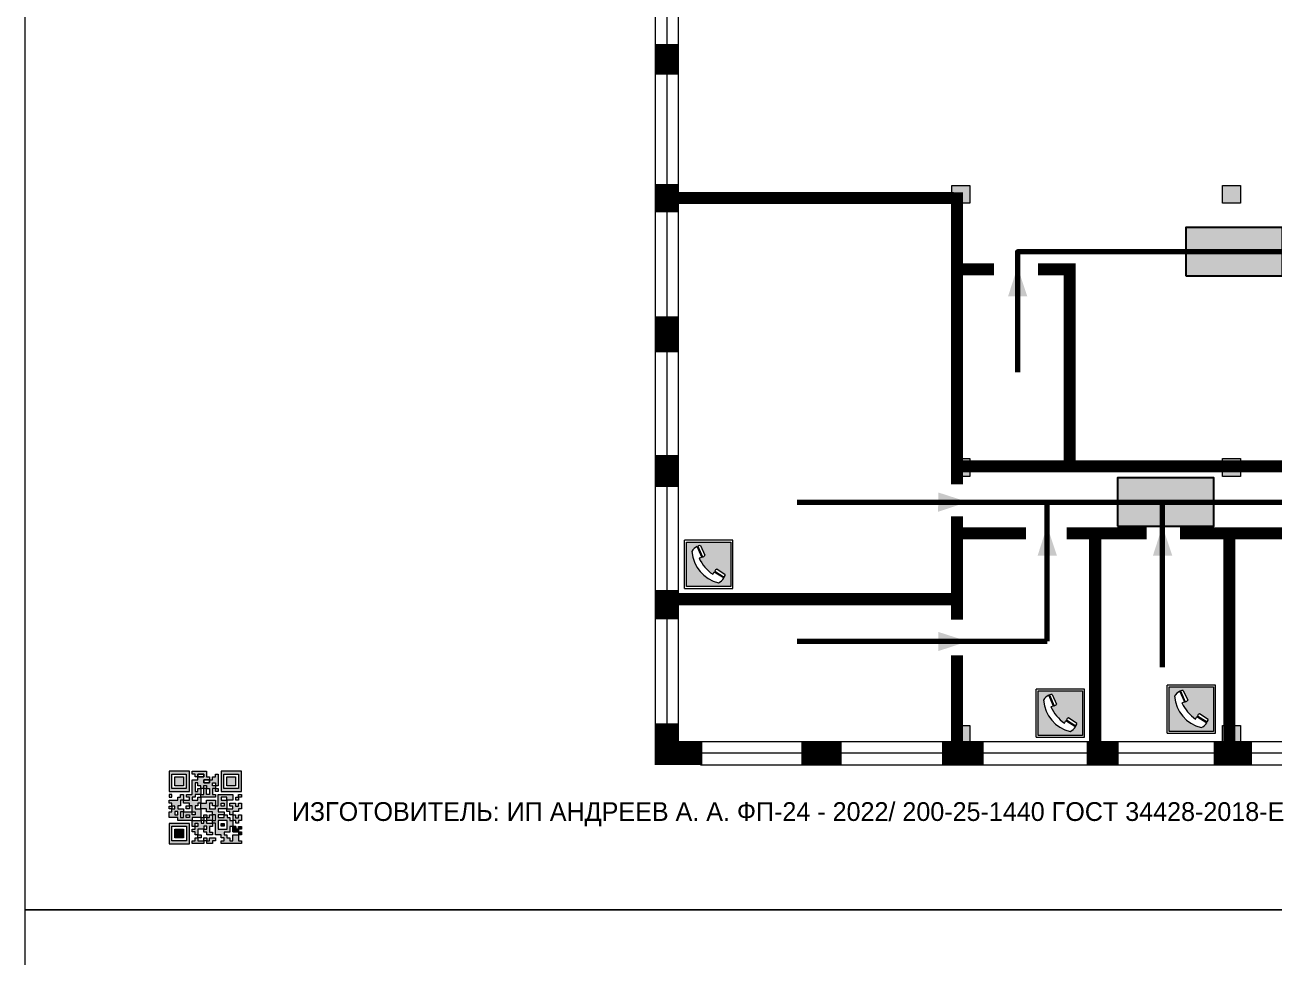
# Model space of a CAD drawing. Header units: millimetres. Extents: x 13810 to 67229, y 12374 to 21950.
# Drawn here: x 24824.8 to 25011.2, y 14932.6 to 15071.7 of the extents above; entities that cross this region are included whole.
import ezdxf

# ---------------------------------------------------------------- set-up
doc = ezdxf.new("R2010")
doc.units = ezdxf.units.MM
doc.layers.add('План_Штампы', color=7, linetype='Continuous')
doc.styles.add('обычный', font='arial.ttf')

# ---------------------------------------------------------------- blocks, each defined once
blk = doc.blocks.new('QR')
at = {"lineweight": 0}
h = blk.add_hatch(color=256, dxfattribs=at)
h.dxf.hatch_style = 1
h.paths.add_polyline_path([(9241.16, 2687.38), (9242.01, 2687.38), (9242.01, 2687.83), (9241.59, 2687.83), (9241.59, 2688.68), (9239.45, 2688.68), (9239.45, 2688.25), (9239.86, 2688.25), (9239.86, 2687.83), (9240.29, 2687.83), (9240.29, 2688.25), (9241.16, 2688.25), (9241.16, 2687.83), (9240.29, 2687.83), (9240.29, 2687.38), (9239.45, 2687.38), (9239.45, 2685.22), (9238.57, 2685.22), (9238.57, 2684.8), (9239.02, 2684.8), (9239.02, 2684.37), (9238.13, 2684.37), (9238.13, 2683.92), (9239.02, 2683.92), (9239.02, 2683.5), (9239.44, 2683.5), (9239.44, 2682.64), (9239.87, 2682.64), (9239.87, 2682.18), (9239.44, 2682.18), (9239.44, 2682.64), (9238.13, 2682.64), (9238.13, 2681.76), (9237.71, 2681.76), (9237.71, 2682.64), (9238.13, 2682.64), (9238.13, 2683.07), (9237.27, 2683.07), (9237.27, 2683.51), (9237.71, 2683.51), (9237.71, 2684.37), (9238.13, 2684.37), (9238.13, 2685.22), (9237.71, 2685.22), (9237.71, 2684.8), (9237.28, 2684.8), (9237.28, 2684.38), (9235.98, 2684.38), (9235.98, 2683.92), (9236.4, 2683.92), (9236.4, 2683.49), (9236.84, 2683.49), (9236.84, 2683.07), (9236.4, 2683.07), (9236.4, 2682.64), (9235.98, 2682.64), (9235.98, 2681.76), (9237.29, 2681.76), (9237.29, 2681.33), (9239.43, 2681.33), (9239.43, 2681.76), (9240.74, 2681.76), (9240.74, 2683.05), (9239.87, 2683.05), (9239.87, 2683.5), (9240.29, 2683.5), (9240.29, 2683.91), (9240.74, 2683.91), (9240.74, 2684.81), (9240.29, 2684.81), (9240.29, 2684.79), (9240.29, 2684.37), (9239.45, 2684.37), (9239.45, 2684.8), (9239.87, 2684.8), (9239.87, 2685.21), (9240.74, 2685.21), (9240.74, 2686.1), (9240.29, 2686.1), (9240.29, 2685.64), (9239.86, 2685.64), (9239.86, 2686.95), (9240.29, 2686.95), (9240.29, 2686.52), (9240.74, 2686.52), (9240.74, 2686.1), (9241.16, 2686.1), (9241.16, 2686.53), (9241.59, 2686.53), (9241.59, 2686.1), (9242.02, 2686.1), (9242.02, 2685.21), (9241.59, 2685.21), (9241.59, 2686.1), (9241.16, 2686.1), (9241.16, 2685.21), (9240.74, 2685.21), (9240.74, 2684.81), (9242.89, 2684.81), (9242.89, 2685.22), (9242.47, 2685.22), (9242.47, 2686.11), (9242.89, 2686.11), (9242.89, 2686.52), (9242.46, 2686.52), (9242.46, 2686.95), (9242.89, 2686.95), (9242.89, 2686.52), (9243.32, 2686.52), (9243.32, 2688.26), (9242.9, 2688.26), (9242.9, 2687.83), (9242.47, 2687.83), (9242.47, 2687.38), (9242.01, 2687.38), (9242.01, 2686.94), (9241.16, 2686.94)])
h.paths.add_polyline_path([(9239.02, 2682.18), (9239.02, 2681.76), (9238.54, 2681.76), (9238.54, 2682.18)], flags=16)
h.paths.add_polyline_path([(9237.27, 2682.65), (9237.27, 2682.19), (9236.83, 2682.19), (9236.83, 2682.65)], flags=16)
h = blk.add_hatch(color=256, dxfattribs=at)
h.dxf.hatch_style = 1
h.paths.add_polyline_path([(9238.15, 2687.83), (9236.83, 2687.83), (9236.83, 2686.52), (9238.15, 2686.52)], flags=0)
h.paths.add_polyline_path([(9239.01, 2685.65), (9239.01, 2688.68), (9235.98, 2688.68), (9235.98, 2685.65)])
h.paths.add_polyline_path([(9236.41, 2686.1), (9236.41, 2688.26), (9238.56, 2688.26), (9238.56, 2686.1)], flags=16)
h.paths.add_polyline_path([(9236.83, 2686.52), (9236.83, 2687.83), (9238.15, 2687.83), (9238.15, 2686.52)], flags=0)
h = blk.add_hatch(color=256, dxfattribs=at)
h.dxf.hatch_style = 1
h.paths.add_polyline_path([(9238.15, 2686.52), (9238.15, 2687.83), (9236.83, 2687.83), (9236.83, 2686.52)])
h.paths.add_polyline_path([(9245.91, 2686.52), (9245.91, 2687.83), (9244.59, 2687.83), (9244.59, 2686.52)], flags=0)
h.paths.add_polyline_path([(9246.77, 2685.65), (9246.77, 2688.68), (9243.74, 2688.68), (9243.74, 2685.65)])
h.paths.add_polyline_path([(9244.17, 2686.1), (9244.17, 2688.26), (9246.32, 2688.26), (9246.32, 2686.1)], flags=16)
h.paths.add_polyline_path([(9244.59, 2686.52), (9244.59, 2687.83), (9245.91, 2687.83), (9245.91, 2686.52)], flags=0)
h = blk.add_hatch(color=256, dxfattribs=at)
h.dxf.hatch_style = 1
h.paths.add_polyline_path([(9240.75, 2681.76), (9240.75, 2681.35), (9241.17, 2681.35), (9241.17, 2681.76)])
h.paths.add_polyline_path([(9241.6, 2682.18), (9241.17, 2682.18), (9241.17, 2681.76), (9241.6, 2681.76)])
h.paths.add_polyline_path([(9242.47, 2681.34), (9242.47, 2682.19), (9242.02, 2682.19), (9242.02, 2681.76), (9241.6, 2681.76), (9241.6, 2681.34)])
h.paths.add_polyline_path([(9239.87, 2678.3), (9239.44, 2678.3), (9239.44, 2677.89), (9241.17, 2677.89), (9241.17, 2678.3), (9240.28, 2678.3), (9240.28, 2678.73), (9239.87, 2678.73)])
h.paths.add_polyline_path([(9240.75, 2678.73), (9240.75, 2679.19), (9240.28, 2679.19), (9240.28, 2678.73)])
h.paths.add_polyline_path([(9241.6, 2678.73), (9241.17, 2678.73), (9241.17, 2678.3), (9241.6, 2678.3)])
h.paths.add_polyline_path([(9242.02, 2678.3), (9241.6, 2678.3), (9241.6, 2677.89), (9242.48, 2677.89), (9242.48, 2678.31), (9242.9, 2678.31), (9242.9, 2678.73), (9242.02, 2678.73)])
h.paths.add_polyline_path([(9246.36, 2684.37), (9246.36, 2684.79), (9245.93, 2684.79), (9245.93, 2684.37)])
h.paths.add_polyline_path([(9246.78, 2685.2), (9246.36, 2685.2), (9246.36, 2684.79), (9246.78, 2684.79)])
h.paths.add_polyline_path([(9245.91, 2687.83), (9244.59, 2687.83), (9244.59, 2686.52), (9245.91, 2686.52)])
h = blk.add_hatch(color=256, dxfattribs=at)
h.dxf.hatch_style = 1
h.paths.add_polyline_path([(9243.32, 2686.11), (9242.89, 2686.11), (9242.89, 2685.64), (9243.32, 2685.64)])
h.paths.add_polyline_path([(9239.02, 2683.07), (9239.02, 2683.5), (9238.56, 2683.5), (9238.56, 2683.07)])
h.paths.add_polyline_path([(9236.4, 2684.8), (9236.4, 2685.22), (9235.98, 2685.22), (9235.98, 2684.8)])
h.paths.add_polyline_path([(9236.4, 2683.07), (9236.4, 2683.49), (9235.98, 2683.49), (9235.98, 2683.07)])
h = blk.add_hatch(color=256, dxfattribs=at)
h.dxf.hatch_style = 1
h.paths.add_polyline_path([(9243.32, 2682.64), (9243.32, 2683.07), (9244.62, 2683.07), (9244.62, 2684.37), (9243.74, 2684.37), (9243.74, 2684.8), (9244.62, 2684.8), (9244.62, 2684.37), (9245.48, 2684.37), (9245.48, 2685.22), (9243.32, 2685.22), (9243.32, 2683.5), (9242.89, 2683.5), (9242.89, 2683.06), (9242.01, 2683.06), (9242.01, 2683.91), (9242.47, 2683.91), (9242.47, 2683.5), (9242.89, 2683.5), (9242.89, 2684.38), (9241.59, 2684.38), (9241.59, 2683.91), (9240.74, 2683.91), (9240.74, 2683.05), (9241.59, 2683.05), (9241.59, 2682.64), (9242.47, 2682.64), (9242.47, 2682.19), (9242.91, 2682.19), (9242.91, 2681.34), (9242.48, 2681.34), (9242.48, 2680.91), (9242.91, 2680.91), (9242.91, 2679.17), (9243.75, 2679.17), (9243.75, 2678.73), (9244.2, 2678.73), (9244.2, 2678.3), (9243.75, 2678.3), (9243.75, 2677.88), (9246.78, 2677.88), (9246.78, 2678.3), (9246.35, 2678.3), (9246.35, 2679.19), (9245.48, 2679.19), (9245.48, 2678.31), (9245.05, 2678.31), (9245.05, 2678.73), (9244.62, 2678.73), (9244.62, 2679.19), (9244.2, 2679.19), (9244.2, 2679.61), (9245.05, 2679.61), (9245.05, 2680.46), (9245.48, 2680.46), (9245.48, 2681.34), (9245.04, 2681.34), (9245.04, 2681.76), (9244.63, 2681.76), (9244.63, 2682.19), (9244.21, 2682.19), (9244.21, 2681.76), (9243.32, 2681.76), (9243.32, 2682.19), (9244.21, 2682.19), (9244.21, 2682.64)])
h.paths.add_polyline_path([(9243.75, 2683.49), (9243.75, 2683.92), (9244.21, 2683.92), (9244.21, 2683.49)], flags=16)
h.paths.add_polyline_path([(9243.32, 2681.34), (9244.63, 2681.34), (9244.63, 2680.04), (9243.32, 2680.04)], flags=16)
h.paths.add_polyline_path([(9243.76, 2680.89), (9244.18, 2680.89), (9244.18, 2680.48), (9243.76, 2680.48)], flags=0)
h = blk.add_hatch(color=256, dxfattribs=at)
h.dxf.hatch_style = 1
h.paths.add_polyline_path([(9246.36, 2683.07), (9246.78, 2683.07), (9246.78, 2683.92), (9246.36, 2683.92), (9246.36, 2683.49), (9245.92, 2683.49), (9245.92, 2683.92), (9245.06, 2683.92), (9245.06, 2683.49), (9245.48, 2683.49), (9245.48, 2683.07), (9244.62, 2683.07), (9244.62, 2682.65), (9245.05, 2682.65), (9245.05, 2682.18), (9245.48, 2682.18), (9245.48, 2682.65), (9246.36, 2682.65)])
h.paths.add_polyline_path([(9246.78, 2682.18), (9246.36, 2682.18), (9246.36, 2681.75), (9245.92, 2681.75), (9245.92, 2682.18), (9245.48, 2682.18), (9245.48, 2681.34), (9245.48, 2681.34), (9245.94, 2681.34), (9245.94, 2680.91), (9246.36, 2680.91), (9246.36, 2681.34), (9246.78, 2681.34)])
h = blk.add_hatch(color=256, dxfattribs=at)
h.dxf.hatch_style = 1
h.paths.add_polyline_path([(9235.98, 2680.9), (9235.98, 2677.86), (9239.02, 2677.86), (9239.02, 2680.9)])
h.paths.add_polyline_path([(9238.57, 2680.48), (9238.57, 2678.32), (9236.41, 2678.32), (9236.41, 2680.48)], flags=16)
h.paths.add_polyline_path([(9238.15, 2680.05), (9238.15, 2678.74), (9236.83, 2678.74), (9236.83, 2680.05)], flags=0)
h = blk.add_hatch(color=256, dxfattribs=at)
h.dxf.hatch_style = 1
h.paths.add_polyline_path([(9238.15, 2680.05), (9236.83, 2680.05), (9236.83, 2678.74), (9238.15, 2678.74)])
h = blk.add_hatch(color=256, dxfattribs=at)
h.dxf.hatch_style = 1
h.paths.add_polyline_path([(9242.02, 2680.46), (9242.48, 2680.46), (9242.48, 2680.91), (9241.58, 2680.91), (9241.58, 2681.35), (9241.17, 2681.35), (9241.17, 2680.91), (9240.75, 2680.91), (9240.75, 2681.33), (9239.43, 2681.33), (9239.43, 2680.46), (9239.86, 2680.46), (9239.86, 2680.92), (9240.3, 2680.92), (9240.3, 2680.46), (9239.86, 2680.46), (9239.86, 2680.04), (9239.44, 2680.04), (9239.44, 2679.62), (9239.86, 2679.62), (9239.86, 2679.19), (9240.29, 2679.19), (9240.29, 2680.03), (9241.18, 2680.03), (9241.18, 2680.47), (9241.6, 2680.47), (9241.6, 2680.03), (9241.18, 2680.03), (9241.18, 2679.61), (9241.6, 2679.61), (9241.6, 2679.19), (9242.47, 2679.19), (9242.47, 2679.6), (9242.02, 2679.6)])
h = blk.add_hatch(color=256, dxfattribs=at)
h.dxf.hatch_style = 1
h.paths.add_polyline_path([(9244.18, 2680.48), (9244.18, 2680.89), (9243.76, 2680.89), (9243.76, 2680.48)])
h = blk.add_hatch(color=256, dxfattribs=at)
h.dxf.hatch_style = 1
h.paths.add_polyline_path([(9245.93, 2680.04), (9245.93, 2680.46), (9245.48, 2680.46), (9245.48, 2679.62), (9246.35, 2679.62), (9246.35, 2680.04)])
h.paths.add_polyline_path([(9246.78, 2680.04), (9246.78, 2680.46), (9246.35, 2680.46), (9246.35, 2680.04)])
h.paths.add_polyline_path([(9246.78, 2679.18), (9246.78, 2679.62), (9246.35, 2679.62), (9246.35, 2679.18)])
for points in [[(9237.71, 2685.22), (9238.13, 2685.22), (9238.13, 2684.37), (9237.71, 2684.37), (9237.71, 2683.51), (9237.27, 2683.51), (9237.27, 2683.07), (9238.13, 2683.07), (9238.13, 2682.64), (9237.71, 2682.64), (9237.71, 2681.76), (9238.13, 2681.76), (9238.13, 2682.64), (9239.44, 2682.64), (9239.44, 2683.5), (9239.02, 2683.5), (9239.02, 2683.07), (9238.56, 2683.07), (9238.56, 2683.5), (9239.02, 2683.5), (9239.02, 2683.92), (9238.13, 2683.92), (9238.13, 2684.37), (9239.02, 2684.37), (9239.02, 2684.8), (9238.57, 2684.8), (9238.57, 2685.22), (9239.45, 2685.22), (9239.45, 2687.38), (9240.29, 2687.38), (9240.29, 2687.83), (9239.86, 2687.83), (9239.86, 2688.25), (9239.45, 2688.25), (9239.45, 2688.68), (9241.59, 2688.68), (9241.59, 2687.83), (9242.01, 2687.83), (9242.01, 2687.38), (9242.47, 2687.38), (9242.47, 2687.83), (9242.9, 2687.83), (9242.9, 2688.26), (9243.32, 2688.26), (9243.32, 2686.52), (9242.89, 2686.52), (9242.89, 2686.11), (9243.32, 2686.11), (9243.32, 2685.64), (9242.89, 2685.64), (9242.89, 2686.11), (9242.47, 2686.11), (9242.47, 2685.22), (9242.89, 2685.22), (9242.89, 2684.81), (9240.74, 2684.81), (9240.74, 2683.91), (9241.59, 2683.91), (9241.59, 2684.38), (9242.89, 2684.38), (9242.89, 2683.5), (9242.47, 2683.5), (9242.47, 2683.91), (9242.01, 2683.91), (9242.01, 2683.06), (9242.89, 2683.06), (9242.89, 2683.5), (9243.32, 2683.5), (9243.32, 2685.22), (9245.48, 2685.22), (9245.48, 2684.37), (9244.62, 2684.37), (9244.62, 2683.07), (9245.48, 2683.07), (9245.48, 2683.49), (9245.06, 2683.49), (9245.06, 2683.92), (9245.92, 2683.92), (9245.92, 2683.49), (9246.36, 2683.49), (9246.36, 2683.92), (9246.78, 2683.92), (9246.78, 2683.07), (9246.36, 2683.07), (9246.36, 2682.65), (9245.48, 2682.65), (9245.48, 2682.18), (9245.92, 2682.18), (9245.92, 2681.75), (9246.36, 2681.75), (9246.36, 2682.18), (9246.78, 2682.18), (9246.78, 2681.34), (9246.36, 2681.34), (9246.36, 2680.91), (9245.94, 2680.91), (9245.94, 2681.34), (9245.48, 2681.34), (9245.48, 2680.46), (9245.93, 2680.46), (9245.93, 2680.04), (9246.35, 2680.04), (9246.35, 2680.46), (9246.78, 2680.46), (9246.78, 2680.04), (9246.78, 2680.04), (9246.35, 2680.04), (9246.35, 2679.62), (9246.78, 2679.62), (9246.78, 2679.18), (9246.35, 2679.18), (9246.35, 2678.3), (9246.78, 2678.3), (9246.78, 2677.88), (9243.75, 2677.88), (9243.75, 2678.3), (9244.2, 2678.3), (9244.2, 2678.73), (9243.75, 2678.73), (9243.75, 2679.17), (9242.91, 2679.17), (9242.91, 2680.91), (9242.48, 2680.91), (9242.48, 2680.46), (9242.02, 2680.46), (9242.02, 2679.6), (9242.47, 2679.6), (9242.47, 2679.19), (9241.6, 2679.19), (9241.6, 2679.61), (9241.18, 2679.61), (9241.18, 2680.03), (9240.29, 2680.03), (9240.29, 2679.19), (9240.75, 2679.19), (9240.75, 2678.73), (9240.28, 2678.73), (9240.28, 2678.3), (9241.17, 2678.3), (9241.17, 2678.73), (9241.6, 2678.73), (9241.6, 2678.3), (9242.02, 2678.3), (9242.02, 2678.73), (9242.9, 2678.73), (9242.9, 2678.31), (9242.48, 2678.31), (9242.48, 2677.89), (9241.6, 2677.89), (9241.6, 2678.3), (9241.17, 2678.3), (9241.17, 2677.89), (9239.44, 2677.89), (9239.44, 2678.3), (9239.87, 2678.3), (9239.87, 2678.73), (9240.28, 2678.73), (9240.28, 2679.19), (9240.29, 2679.19), (9239.86, 2679.19), (9239.86, 2679.62), (9239.44, 2679.62), (9239.44, 2680.04), (9239.86, 2680.04), (9239.86, 2680.46), (9239.43, 2680.46), (9239.43, 2681.33), (9237.29, 2681.33), (9237.29, 2681.76), (9235.98, 2681.76), (9235.98, 2682.64), (9236.4, 2682.64), (9236.4, 2683.07), (9235.98, 2683.07), (9235.98, 2683.49), (9236.4, 2683.49), (9236.4, 2683.92), (9235.98, 2683.92), (9235.98, 2684.38), (9237.28, 2684.38), (9237.28, 2684.8), (9237.71, 2684.8), (9237.71, 2685.22), (9237.92, 2685.22)], [(9240.74, 2686.1), (9240.74, 2686.52), (9240.29, 2686.52), (9240.29, 2686.95), (9239.86, 2686.95), (9239.86, 2685.64), (9240.29, 2685.64), (9240.29, 2686.1), (9240.74, 2686.1), (9240.74, 2686.52)], [(9240.74, 2685.21), (9239.87, 2685.21), (9239.87, 2684.8), (9239.45, 2684.8), (9239.45, 2684.37), (9240.29, 2684.37), (9240.29, 2684.79), (9240.29, 2684.81), (9240.74, 2684.81), (9240.74, 2685.21), (9239.87, 2685.21)], [(9240.74, 2683.91), (9240.29, 2683.91), (9240.29, 2683.5), (9239.87, 2683.5), (9239.87, 2683.05), (9240.74, 2683.05), (9240.74, 2683.91)], [(9244.62, 2684.37), (9244.62, 2684.8), (9243.74, 2684.8), (9243.74, 2684.37), (9244.62, 2684.37)], [(9240.74, 2683.05), (9240.74, 2681.76), (9239.43, 2681.76), (9239.43, 2681.33), (9240.75, 2681.33), (9240.75, 2681.35), (9240.75, 2680.91), (9241.17, 2680.91), (9241.17, 2681.35), (9241.58, 2681.35), (9241.58, 2680.91), (9242.48, 2680.91), (9242.48, 2681.34), (9242.91, 2681.34), (9242.91, 2682.19), (9242.47, 2682.19), (9242.47, 2682.64), (9241.59, 2682.64), (9241.59, 2683.05), (9240.74, 2683.05)], [(9241.6, 2681.76), (9242.02, 2681.76), (9242.02, 2682.19), (9242.47, 2682.19), (9242.47, 2681.34), (9241.6, 2681.34), (9241.6, 2681.76)], [(9244.62, 2683.07), (9243.32, 2683.07), (9243.32, 2682.64), (9244.21, 2682.64), (9244.21, 2682.19), (9243.32, 2682.19), (9243.32, 2681.76), (9244.21, 2681.76), (9244.21, 2682.19), (9244.63, 2682.19), (9244.63, 2681.76), (9245.04, 2681.76), (9245.04, 2681.34), (9245.48, 2681.34)], [(9245.48, 2682.18), (9245.05, 2682.18), (9245.05, 2682.65), (9244.62, 2682.65), (9244.62, 2683.07)], [(9245.48, 2682.18), (9245.48, 2681.34)], [(9239.86, 2680.46), (9239.86, 2680.92), (9240.3, 2680.92), (9240.3, 2680.46), (9239.86, 2680.46)], [(9245.48, 2680.46), (9245.05, 2680.46), (9245.05, 2679.61), (9244.2, 2679.61), (9244.2, 2679.19), (9244.62, 2679.19), (9244.62, 2678.73), (9245.05, 2678.73), (9245.05, 2678.31), (9245.48, 2678.31), (9245.48, 2679.19), (9246.35, 2679.19), (9246.35, 2679.07)], [(9246.35, 2679.62), (9245.48, 2679.62), (9245.48, 2680.46)], [(9245.48, 2680.46), (9245.48, 2679.62), (9246.35, 2679.62), (9246.35, 2680.04), (9245.93, 2680.04), (9245.93, 2680.46), (9245.48, 2680.46), (9245.48, 2679.62)], [(9246.35, 2679.62), (9246.35, 2679.18)]]:
    blk.add_lwpolyline(points, dxfattribs=at)
for points in [[(9235.98, 2685.65), (9239.01, 2685.65), (9239.01, 2688.68), (9235.98, 2688.68)], [(9236.41, 2688.26), (9238.56, 2688.26), (9238.56, 2686.1), (9236.41, 2686.1)], [(9236.83, 2687.83), (9238.15, 2687.83), (9238.15, 2686.52), (9236.83, 2686.52)], [(9240.29, 2687.83), (9241.16, 2687.83), (9241.16, 2688.25), (9240.29, 2688.25)], [(9240.29, 2688.25), (9241.16, 2688.25), (9241.16, 2687.83), (9240.29, 2687.83)], [(9242.01, 2687.38), (9241.16, 2687.38), (9241.16, 2686.94), (9242.01, 2686.94)], [(9241.16, 2687.38), (9242.01, 2687.38), (9242.01, 2686.94), (9241.16, 2686.94)], [(9243.74, 2685.65), (9246.77, 2685.65), (9246.77, 2688.68), (9243.74, 2688.68)], [(9244.17, 2688.26), (9246.32, 2688.26), (9246.32, 2686.1), (9244.17, 2686.1)], [(9244.59, 2687.83), (9245.91, 2687.83), (9245.91, 2686.52), (9244.59, 2686.52)], [(9241.16, 2686.1), (9240.74, 2686.1), (9240.74, 2685.21), (9241.16, 2685.21)], [(9241.16, 2686.53), (9241.59, 2686.53), (9241.59, 2686.1), (9241.16, 2686.1)], [(9241.59, 2686.1), (9242.02, 2686.1), (9242.02, 2685.21), (9241.59, 2685.21)], [(9242.89, 2686.52), (9242.46, 2686.52), (9242.46, 2686.95), (9242.89, 2686.95)], [(9235.98, 2684.8), (9236.4, 2684.8), (9236.4, 2685.22), (9235.98, 2685.22)], [(9243.75, 2683.92), (9244.21, 2683.92), (9244.21, 2683.49), (9243.75, 2683.49)], [(9245.93, 2684.79), (9246.36, 2684.79), (9246.36, 2684.37), (9245.93, 2684.37)], [(9246.36, 2685.2), (9246.78, 2685.2), (9246.78, 2684.79), (9246.36, 2684.79)], [(9236.4, 2683.07), (9236.84, 2683.07), (9236.84, 2683.49), (9236.4, 2683.49)], [(9236.83, 2682.19), (9237.27, 2682.19), (9237.27, 2682.65), (9236.83, 2682.65)], [(9238.54, 2682.18), (9239.02, 2682.18), (9239.02, 2681.76), (9238.54, 2681.76)], [(9239.44, 2682.64), (9239.87, 2682.64), (9239.87, 2682.18), (9239.44, 2682.18)], [(9240.75, 2681.76), (9241.17, 2681.76), (9241.17, 2681.35), (9240.75, 2681.35)], [(9241.17, 2682.18), (9241.6, 2682.18), (9241.6, 2681.76), (9241.17, 2681.76)], [(9235.98, 2677.86), (9239.02, 2677.86), (9239.02, 2680.9), (9235.98, 2680.9)], [(9236.41, 2680.48), (9238.57, 2680.48), (9238.57, 2678.32), (9236.41, 2678.32)], [(9236.83, 2680.05), (9238.15, 2680.05), (9238.15, 2678.74), (9236.83, 2678.74)], [(9241.18, 2680.03), (9241.6, 2680.03), (9241.6, 2680.47), (9241.18, 2680.47)], [(9243.32, 2680.04), (9244.63, 2680.04), (9244.63, 2681.34), (9243.32, 2681.34)], [(9243.76, 2680.89), (9244.18, 2680.89), (9244.18, 2680.48), (9243.76, 2680.48)]]:
    blk.add_lwpolyline(points, close=True, dxfattribs=at)
blk = doc.blocks.new('A$C32E8229D')
at = {"true_color": 0xffffff}
blk.add_hatch(color=7, dxfattribs=at).paths.add_polyline_path([(0, 0), (0, -8), (16, -8), (16, 0)])
h = blk.add_hatch(color=126)
h.paths.add_polyline_path([(0.2, -0.2), (15.8, -0.2), (15.8, -7.8), (0.2, -7.8)])
h.paths.add_polyline_path([(13.49, -2.05), (12.08, -2.05), (11.37, -2.63, 0.162397), (11.29, -2.84), (11.29, -3.63), (10.35, -3.63), (10.35, -4.05), (11.68, -4.05), (11.68, -3.48), (12.26, -4.28), (11.29, -5.1), (11.29, -6.78), (11.85, -6.78), (11.85, -5.44), (12.8, -4.64), (12.8, -5.94), (14.46, -5.94), (14.46, -5.39), (13.45, -5.39), (13.45, -3.97), (12.46, -2.59), (13.15, -2.59), (13.69, -3.34), (14.18, -3)], flags=16)
h.paths.add_polyline_path([(10.74, -1.82, 1), (11.8, -1.82, 1)], flags=16)
h.paths.add_polyline_path([(9.39, -3.59), (5.99, -3.59), (6.56, -3.03), (5.91, -3.03), (5.1, -3.83), (5.91, -4.64), (6.56, -4.64), (5.99, -4.09), (9.39, -4.09)], flags=16)
h.paths.add_polyline_path([(4.29, -1.08), (1.72, -1.08), (1.72, -6.6), (4.29, -6.6)], flags=16)
at = {"color": 126}
blk.add_lwpolyline([(16, -8), (0, -8), (0, 0), (16, 0)], close=True, dxfattribs=at)
blk = doc.blocks.new('A$C456E1F9C')
at = {"lineweight": 5}
h = blk.add_hatch(color=242, dxfattribs=at)
h.paths.add_polyline_path([(0.51, -1.47), (0.51, -13.26), (12.29, -13.26), (12.29, -1.47)])
h.paths.add_polyline_path([(5.42, -4.95, -0.254479), (4.78, -5.4), (3.52, -2.53, -0.209735), (4.23, -2.4)], flags=16)
h.paths.add_polyline_path([(8.53, -8.6), (10.87, -10.17), (10.54, -10.76), (8.03, -9.13, -0.192251)], flags=16)
h.paths.add_polyline_path([(4.61, -5.49, 0.005518), (3.87, -5.72, 0.128647), (7.49, -10.01, 0.00809), (7.83, -9.33), (10.47, -10.97, -0.16736), (8.99, -12.25, -0.327862), (1.95, -3.95, -0.166952), (3.36, -2.62)], flags=16)
at = {"color": 242, "lineweight": 5}
for p, q in [((0, -13.77), (0, -0.97)), ((12.8, -0.97), (0, -0.97)), ((4.61, -5.49), (3.36, -2.62)), ((3.52, -2.53), (4.78, -5.4)), ((4.23, -2.4), (5.42, -4.95)), ((12.8, -13.77), (12.8, -0.97)), ((7.83, -9.33), (10.47, -10.97)), ((8.03, -9.13), (10.54, -10.76)), ((10.81, -10.12), (8.53, -8.6)), ((10.54, -10.76), (10.8, -10.3)), ((10.8, -10.3), (10.81, -10.12)), ((0, -13.77), (12.8, -13.77))]:
    blk.add_line(p, q, dxfattribs=at)
blk.add_lwpolyline([(0.51, -1.47), (12.29, -1.47), (12.29, -13.26), (0.51, -13.26)], close=True, dxfattribs=at)
for centre, radius, start, end in [((4.59, -5.34), 2.99, 114.2845, 152.1974), ((4.02, -3.27), 0.891, 76.3284, 123.7092), ((11.12, -3.31), 9.19, 183.9915, 256.6009), ((14.98, -39.1), 35.17, 107.1487, 108.4135), ((13.86, -0.94), 11.08, 205.5536, 234.8762), ((4.68, -4.59), 0.824, 276.9621, 334.0723), ((-13.31, 0.8), 23.44, 332.5487, 334.4027), ((8.94, -9.5), 0.989, 114.4092, 157.9388), ((7.87, -9.46), 3, 291.9291, 329.9329)]:
    blk.add_arc(centre, radius, start, end, dxfattribs=at)

msp = doc.modelspace()

# ---------------------------------------------------------------- hatches: boundary and pattern name
at = {"lineweight": 0}
h = msp.add_hatch(color=256, dxfattribs=at)
h.dxf.hatch_style = 1
h.paths.add_polyline_path([(24965.78, 15045.07), (24965.78, 15047.73), (24963.12, 15047.73), (24963.12, 15045.07)])
h = msp.add_hatch(color=256, dxfattribs=at)
h.dxf.hatch_style = 1
h.paths.add_polyline_path([(25006.18, 15045.07), (25006.18, 15047.73), (25003.51, 15047.73), (25003.51, 15045.07)])
h = msp.add_hatch(color=256, dxfattribs=at)
h.dxf.hatch_style = 1
h.paths.add_polyline_path([(24965.78, 15004.29), (24965.78, 15006.96), (24963.12, 15006.96), (24963.12, 15004.29)])
h = msp.add_hatch(color=256, dxfattribs=at)
h.dxf.hatch_style = 1
h.paths.add_polyline_path([(25006.18, 15004.29), (25006.18, 15006.96), (25003.51, 15006.96), (25003.51, 15004.29)])
h = msp.add_hatch(color=256, dxfattribs=at)
h.dxf.hatch_style = 1
h.paths.add_polyline_path([(24965.78, 14964.45), (24965.78, 14967.12), (24963.12, 14967.12), (24963.12, 14964.45)])
h = msp.add_hatch(color=256, dxfattribs=at)
h.dxf.hatch_style = 1
h.paths.add_polyline_path([(25006.18, 14964.45), (25006.18, 14967.12), (25003.51, 14967.12), (25003.51, 14964.45)])

# ---------------------------------------------------------------- linework, layer by layer
at = {"color": 126, "lineweight": 0, "true_color": 0x008754}
for points in [[(24824.83, 15334.6), (25424.83, 15334.6), (25424.83, 14939.6), (24824.83, 14939.6)], [(24824.83, 14939.6), (25424.83, 14939.6), (25424.83, 14544.6), (24824.83, 14544.6)]]:
    msp.add_lwpolyline(points, close=True, dxfattribs=at)
at = {"lineweight": 0}
for points in [[(24918.87, 15187.96), (24918.87, 14963.18)], [(24920.59, 15188.44), (24920.59, 14962.94)], [(24922.28, 15189.36), (24922.28, 14963.04)], [(24925.65, 14964.75), (25135.43, 14964.75)], [(24925.9, 14963.03), (25135.68, 14963.03)], [(24925.63, 14961.27), (25135.41, 14961.27)]]:
    msp.add_lwpolyline(points, dxfattribs=at)
at = {"lineweight": 0, "const_width": 3.6}
for points in [[(24920.59, 15064.25), (24920.59, 15068.83)], [(24920.59, 15043.73), (24920.59, 15047.92)], [(24920.59, 15022.82), (24920.59, 15028.2)], [(24920.59, 15002.71), (24920.59, 15007.49)], [(24920.59, 14982.99), (24920.59, 14987.37)], [(24925.9, 14963.03), (24920.59, 14963.03), (24920.59, 14967.45)], [(24946.67, 14963.03), (24940.68, 14963.03)], [(24967.84, 14963.03), (24961.65, 14963.03)], [(24988.01, 14963.03), (24983.22, 14963.03)], [(25007.91, 14963.03), (25002.19, 14963.03)]]:
    msp.add_lwpolyline(points, dxfattribs=at)
at = {"lineweight": 100, "const_width": 1.8}
for points in [[(24920.59, 15045.85), (24963.39, 15045.85)], [(25105.17, 15008.32), (25105.17, 15005.82), (24963.9, 15005.82), (24963.9, 15003.12), (24963.9, 15046.71)], [(24969.42, 15035.2), (24964.69, 15035.2)], [(24980.69, 15006.27), (24980.69, 15035.2), (24975.96, 15035.2)], [(24974.18, 14995.8), (24963.9, 14995.8), (24963.9, 14998.36), (24963.9, 14982.92)], [(24992.16, 14995.8), (24980.25, 14995.8)], [(24984.5, 14995.8), (24984.5, 14963.03)], [(25031.11, 14995.8), (24997.13, 14995.8)], [(25004.53, 14995.8), (25004.53, 14963.03)], [(24963.9, 14985.98), (24920.87, 14985.98)], [(24963.9, 14977.6), (24963.9, 14961.52)]]:
    msp.add_lwpolyline(points, dxfattribs=at)
at = {"lineweight": 0}
for points in [[(24965.78, 15047.73), (24965.78, 15045.07), (24963.12, 15045.07), (24963.12, 15047.73)], [(25006.18, 15047.73), (25006.18, 15045.07), (25003.51, 15045.07), (25003.51, 15047.73)], [(24965.78, 15006.96), (24965.78, 15004.29), (24963.12, 15004.29), (24963.12, 15006.96)], [(25006.18, 15006.96), (25006.18, 15004.29), (25003.51, 15004.29), (25003.51, 15006.96)], [(24965.78, 14967.12), (24965.78, 14964.45), (24963.12, 14964.45), (24963.12, 14967.12)], [(25006.18, 14967.12), (25006.18, 14964.45), (25003.51, 14964.45), (25003.51, 14967.12)]]:
    msp.add_lwpolyline(points, close=True, dxfattribs=at)
at = {"color": 126, "lineweight": 100, "true_color": 0x008754}
for points in [[(25097.2, 15037.81), (24972.9, 15037.81), (24972.9, 15019.85)], [(24940.05, 15000.44), (25119.76, 15000.44)], [(24977.32, 14979.71), (24977.32, 15000.44)], [(24994.52, 14975.82), (24994.52, 15000.44)], [(24940.05, 14979.71), (24977.32, 14979.71)]]:
    msp.add_lwpolyline(points, dxfattribs=at)
at = {"layer": 'План_Штампы', "color": 126, "true_color": 0x008754}
for points in [[(24974.37, 15031.16), (24971.5, 15031.17), (24972.92, 15035.57)], [(24961.07, 14999.03), (24961.08, 15001.91), (24965.49, 15000.49)], [(24978.79, 14992.49), (24975.92, 14992.5), (24977.33, 14996.9)], [(24995.99, 14992.49), (24993.12, 14992.5), (24994.54, 14996.9)], [(24961.08, 14978.23), (24961.08, 14981.1), (24965.49, 14979.68)]]:
    msp.add_solid(points, dxfattribs=at)

# ---------------------------------------------------------------- block references
at = {"xscale": 0.5625, "yscale": 0.5625, "zscale": 0.5625}
for p in [(24923.23, 14995.32), (24975.7, 14973.12), (24995.26, 14973.71)]:
    msp.add_blockref('A$C456E1F9C', p, dxfattribs=at)
at = {"color": 22, "lineweight": 100, "true_color": 0xbb1e10}
msp.add_blockref('QR', (15610.34, 12271.62), dxfattribs=at)
at = {"layer": 'План_Штампы', "color": 126, "true_color": 0x008754, "xscale": -0.9, "yscale": 0.9, "zscale": 0.9}
for p in [(25012.44, 15041.43), (25002.21, 15004.08)]:
    msp.add_blockref('A$C32E8229D', p, dxfattribs=at)

# ---------------------------------------------------------------- texts
at = {"lineweight": 0, "insert": (24938.68, 14953.88), "char_height": 2.8, "width": 191.3484, "attachment_point": 5, "style": 'обычный'}
msp.add_mtext('\\pi-8.4,l8.4,t8.4;{\\fProxima Nova Rg|b0|i0|c204|p2;ИЗГОТОВИТЕЛЬ: ИП АНДРЕЕВ А. А.\\fProxima Nova Rg|b0|i0|c0|p2; \\fProxima Nova Rg|b0|i0|c204|p2;ФП-24 - 2022/ 200-25-1440 ГОСТ 34428-2018-Е\\H1.2266x; }', dxfattribs=at)

doc.saveas('drawing.dxf')
